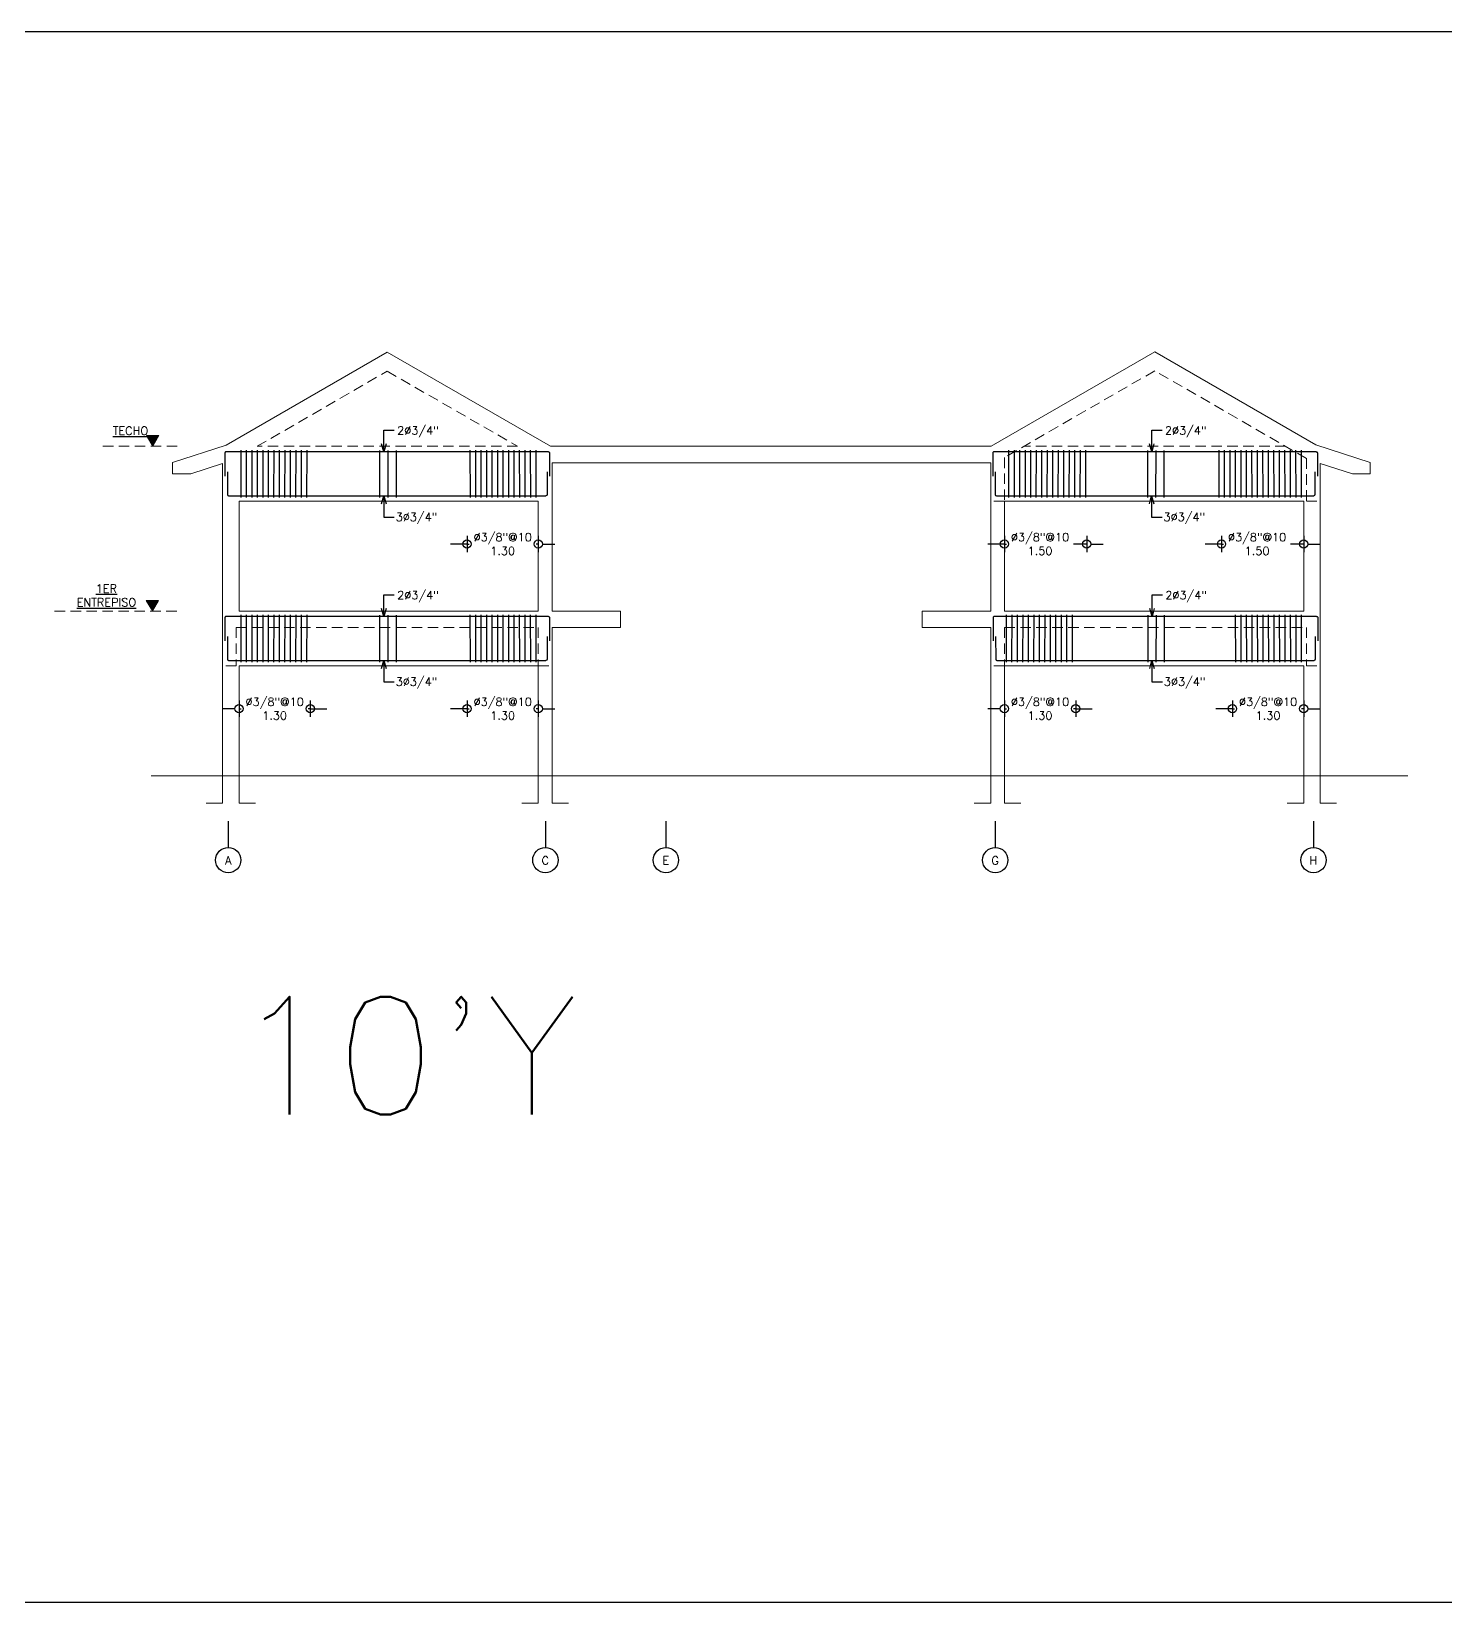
# Model space of a CAD drawing. Header units: metres. Extents: x -44 to 358, y -246 to 48.
# Drawn here: x 86.35 to 112.1, y -246.38 to -217.76 of the extents above; entities that cross this region are included whole.
import ezdxf

# ---------------------------------------------------------------- set-up
doc = ezdxf.new("R2010")
doc.units = ezdxf.units.M
doc.header["$LTSCALE"] = 0.3
doc.header["$PDMODE"] = 3
doc.linetypes.add('CONTINUA', pattern=[0])
doc.linetypes.add('HIDDEN', pattern=[9.525, 6.35, -3.175])
for name, color, linetype in [('001-ACERO', 5, 'Continuous'), ('001-DIMLOSA', 4, 'Continuous'), ('001-DIMTEXTO', 4, 'Continuous'), ('001-EJES', 4, 'Continuous'), ('002-SECCION', 1, 'CONTINUA'), ('ACERO', 5, 'Continuous'), ('DIMPORTICO', 4, 'Continuous'), ('DIMTEXTO', 4, 'Continuous'), ('SECCION', 1, 'Continuous'), ('TEXTO1', 1, 'Continuous'), ('VIGA-LOSA', 1, 'Continuous')]:
    doc.layers.add(name, color=color, linetype=linetype)
doc.layers.add('Losa', color=8, linetype='HIDDEN', lineweight=18)
doc.styles.add('SIMPLEX', font='simplex_.ttf', dxfattribs={"height": 0.2})
doc.styles.add('SMPLEX', font='simplex.shx')
doc.dimstyles.new('BDIM-75', dxfattribs={"dimscale": 0.75, "dimtxt": 0.2, "dimasz": 0.2, "dimexe": 0.2, "dimexo": 0.2, "dimgap": 0.1, "dimtad": 0, "dimtih": 1, "dimtoh": 1, "dimzin": 0, "dimdsep": 46, "dimtxsty": 'SIMPLEX', "dimblk": 'OBLIQUE', "dimcen": 0.2, "dimdle": 0.2, "dimclrd": 4, "dimclre": 4, "dimclrt": 256, "dimadec": 0, "dimazin": 0, "dimtfac": 1, "dimtofl": 0, "dimtmove": 1, "dimatfit": 3, "dimldrblk": 'OPEN30', "dimfxl": 0.15, "dimtfill": 1, "dimtolj": 1, "dimtzin": 0, "dimlwd": -1, "dimlwe": -1, "dimarcsym": 0})
doc.dimstyles.new('DIM-75', dxfattribs={"dimscale": 0.75, "dimtxt": 0.2, "dimasz": 0.2, "dimexe": 0.2, "dimexo": 0.2, "dimgap": 0.1, "dimtad": 0, "dimtih": 1, "dimtoh": 1, "dimzin": 0, "dimdsep": 46, "dimtxsty": 'SMPLEX', "dimblk1": 'OBLIQUE', "dimblk2": 'OBLIQUE', "dimsah": 1, "dimcen": 0.2, "dimclrd": 4, "dimclre": 4, "dimclrt": 4, "dimadec": 0, "dimazin": 0, "dimtfac": 1, "dimtmove": 0, "dimatfit": 3, "dimldrblk": 'OBLIQUE', "dimfxl": 0.2, "dimfxlon": 1, "dimtfill": 1, "dimtolj": 1, "dimtzin": 0, "dimarcsym": 0})

# ---------------------------------------------------------------- blocks, each defined once
blk = doc.blocks.new('A$C2BC87D2B')
at = {"layer": '001-DIMTEXTO', "lineweight": 0}
h = blk.add_hatch(color=4, dxfattribs=at)
h.dxf.hatch_style = 1
h.paths.add_polyline_path([(0, 0), (0.112, 0.194), (-0.112, 0.194)])
at = {"layer": '001-DIMTEXTO', "color": 4, "lineweight": 0, "flags": 128}
blk.add_lwpolyline([(0, 0), (0.112, 0.194), (-0.112, 0.194)], close=True, dxfattribs=at)
blk = doc.blocks.new('*U1996')
at = {"layer": '001-ACERO'}
blk.add_line((-0.001, -0.435), (0.001, 0.428), dxfattribs=at)
blk = doc.blocks.new('*U1997')
at = {"layer": 'VIGA-LOSA', "color": 0, "linetype": 'ByBlock', "lineweight": -2, "transparency": 16777216}
for p in [(0, 0), (0.1, 0), (0.2, 0), (0.3, 0), (0.4, 0), (0.5, 0), (0.6, 0), (0.7, 0), (0.8, 0), (0.9, 0), (1, 0), (1.1, 0), (1.2, 0)]:
    blk.add_blockref('*U1996', p, dxfattribs=at)
blk = doc.blocks.new('_DotBlank')
at = {"color": 0, "linetype": 'ByBlock', "lineweight": -2}
blk.add_line((-0.5, 0), (-1, 0), dxfattribs=at)
blk.add_circle((0, 0), 0.5, dxfattribs=at)
blk = doc.blocks.new('_Origin')
at = {"color": 0, "linetype": 'ByBlock', "lineweight": -2}
blk.add_line((0, 0), (-1, 0), dxfattribs=at)
blk.add_circle((0, 0), 0.5, dxfattribs=at)
blk = doc.blocks.new('*D2002')
at = {"layer": '001-DIMTEXTO', "color": 4, "lineweight": -2, "transparency": 16777216}
for p, q in [((89.98, -230.1), (89.83, -230.1)), ((90.13, -229.95), (90.13, -230.25)), ((90.13, -230.1), (90.168, -230.1)), ((91.428, -230.1), (91.39, -230.1)), ((91.428, -229.95), (91.428, -230.25)), ((91.578, -230.1), (91.728, -230.1))]:
    blk.add_line(p, q, dxfattribs=at)
at = {"layer": 'DEFPOINTS', "color": 0, "transparency": 16777216}
for p in [(90.13, -229.32), (91.428, -229.32), (91.428, -230.1)]:
    blk.add_point(p, dxfattribs=at)
at = {"layer": '001-DIMTEXTO', "color": 4, "lineweight": -2, "transparency": 16777216, "xscale": 0.15, "yscale": 0.15, "zscale": 0.15}
blk.add_blockref('_DotBlank', (90.13, -230.1), dxfattribs=at)
at = {"layer": '001-DIMTEXTO', "color": 4, "lineweight": -2, "transparency": 16777216, "xscale": 0.15, "yscale": 0.15, "zscale": 0.15, "rotation": 180}
blk.add_blockref('_Origin', (91.428, -230.1), dxfattribs=at)
at = {"layer": '001-DIMTEXTO', "color": 4, "transparency": 16777216, "insert": (90.779, -230.1), "char_height": 0.15, "attachment_point": 5, "style": 'SMPLEX'}
blk.add_mtext('\\A1;∅3/8"@10\\P1.30', dxfattribs=at)
blk = doc.blocks.new('_OBLIQUE')
at = {"color": 0, "linetype": 'ByBlock'}
blk.add_line((-0.5, -0.5), (0.5, 0.5), dxfattribs=at)
blk = doc.blocks.new('*U1998')
at = {"layer": '001-ACERO'}
blk.add_line((-0.001, -0.435), (0.001, 0.428), dxfattribs=at)
blk = doc.blocks.new('*U1999')
at = {"layer": 'VIGA-LOSA', "color": 0, "linetype": 'ByBlock', "lineweight": -2, "transparency": 16777216}
for p in [(0, 0), (0.1, 0), (0.2, 0), (0.3, 0), (0.4, 0), (0.5, 0), (0.6, 0), (0.7, 0), (0.8, 0), (0.9, 0), (1, 0), (1.1, 0), (1.2, 0)]:
    blk.add_blockref('*U1998', p, dxfattribs=at)
blk = doc.blocks.new('*D2003')
at = {"layer": '001-DIMTEXTO', "color": 4, "lineweight": -2, "transparency": 16777216}
for p, q in [((94.133, -230.1), (93.983, -230.1)), ((94.283, -229.95), (94.283, -230.25)), ((94.283, -230.1), (94.321, -230.1)), ((95.58, -230.1), (95.542, -230.1)), ((95.58, -229.95), (95.58, -230.25)), ((95.73, -230.1), (95.88, -230.1))]:
    blk.add_line(p, q, dxfattribs=at)
at = {"layer": 'DEFPOINTS', "color": 0, "transparency": 16777216}
for p in [(94.283, -229.32), (95.58, -229.32), (94.283, -230.1)]:
    blk.add_point(p, dxfattribs=at)
at = {"layer": '001-DIMTEXTO', "color": 4, "lineweight": -2, "transparency": 16777216, "xscale": 0.15, "yscale": 0.15, "zscale": 0.15}
blk.add_blockref('_Origin', (94.283, -230.1), dxfattribs=at)
at = {"layer": '001-DIMTEXTO', "color": 4, "lineweight": -2, "transparency": 16777216, "xscale": 0.15, "yscale": 0.15, "zscale": 0.15, "rotation": 180}
blk.add_blockref('_DotBlank', (95.58, -230.1), dxfattribs=at)
at = {"layer": '001-DIMTEXTO', "color": 4, "transparency": 16777216, "insert": (94.932, -230.1), "char_height": 0.15, "attachment_point": 5, "style": 'SMPLEX'}
blk.add_mtext('\\A1;∅3/8"@10\\P1.30', dxfattribs=at)
blk = doc.blocks.new('_Open30')
at = {"color": 0, "lineweight": -2}
for p, q in [((-1, 0.27), (0, 0)), ((0, 0), (-1, -0.27)), ((0, 0), (-1, 0))]:
    blk.add_line(p, q, dxfattribs=at)
blk = doc.blocks.new('*U2000')
at = {"layer": '001-ACERO'}
blk.add_line((-0.001, -0.685), (0.001, 0.175), dxfattribs=at)
blk = doc.blocks.new('*U2001')
at = {"layer": 'VIGA-LOSA', "color": 0, "linetype": 'ByBlock', "lineweight": -2, "transparency": 16777216}
for p in [(0, 0), (0.15, 0), (0.3, 0)]:
    blk.add_blockref('*U2000', p, dxfattribs=at)
blk = doc.blocks.new('*U2004')
at = {"layer": '001-ACERO'}
blk.add_line((-0.001, -0.435), (0.001, 0.428), dxfattribs=at)
blk = doc.blocks.new('*U2005')
at = {"layer": 'VIGA-LOSA', "color": 0, "linetype": 'ByBlock', "lineweight": -2, "transparency": 16777216}
for p in [(0, 0), (0.1, 0), (0.2, 0), (0.3, 0), (0.4, 0), (0.5, 0), (0.6, 0), (0.7, 0), (0.8, 0), (0.9, 0), (1, 0), (1.1, 0), (1.2, 0)]:
    blk.add_blockref('*U2004', p, dxfattribs=at)
blk = doc.blocks.new('*D2010')
at = {"layer": '001-DIMTEXTO', "color": 4, "lineweight": -2, "transparency": 16777216}
for p, q in [((103.919, -230.1), (103.769, -230.1)), ((104.069, -229.95), (104.069, -230.25)), ((104.069, -230.1), (104.107, -230.1)), ((105.367, -230.1), (105.329, -230.1)), ((105.367, -229.95), (105.367, -230.25)), ((105.517, -230.1), (105.667, -230.1))]:
    blk.add_line(p, q, dxfattribs=at)
at = {"layer": 'DEFPOINTS', "color": 0, "transparency": 16777216}
for p in [(104.069, -229.32), (105.367, -229.32), (105.367, -230.1)]:
    blk.add_point(p, dxfattribs=at)
at = {"layer": '001-DIMTEXTO', "color": 4, "lineweight": -2, "transparency": 16777216, "xscale": 0.15, "yscale": 0.15, "zscale": 0.15}
blk.add_blockref('_DotBlank', (104.069, -230.1), dxfattribs=at)
at = {"layer": '001-DIMTEXTO', "color": 4, "lineweight": -2, "transparency": 16777216, "xscale": 0.15, "yscale": 0.15, "zscale": 0.15, "rotation": 180}
blk.add_blockref('_Origin', (105.367, -230.1), dxfattribs=at)
at = {"layer": '001-DIMTEXTO', "color": 4, "transparency": 16777216, "insert": (104.718, -230.1), "char_height": 0.15, "attachment_point": 5, "style": 'SMPLEX'}
blk.add_mtext('\\A1;∅3/8"@10\\P1.30', dxfattribs=at)
blk = doc.blocks.new('*U2006')
at = {"layer": '001-ACERO'}
blk.add_line((-0.001, -0.435), (0.001, 0.428), dxfattribs=at)
blk = doc.blocks.new('*U2007')
at = {"layer": 'VIGA-LOSA', "color": 0, "linetype": 'ByBlock', "lineweight": -2, "transparency": 16777216}
for p in [(0, 0), (0.1, 0), (0.2, 0), (0.3, 0), (0.4, 0), (0.5, 0), (0.6, 0), (0.7, 0), (0.8, 0), (0.9, 0), (1, 0), (1.1, 0), (1.2, 0)]:
    blk.add_blockref('*U2006', p, dxfattribs=at)
blk = doc.blocks.new('*D2011')
at = {"layer": '001-DIMTEXTO', "color": 4, "lineweight": -2, "transparency": 16777216}
for p, q in [((108.072, -230.1), (107.922, -230.1)), ((108.222, -229.95), (108.222, -230.25)), ((108.222, -230.1), (108.26, -230.1)), ((109.519, -230.1), (109.481, -230.1)), ((109.519, -229.95), (109.519, -230.25)), ((109.669, -230.1), (109.819, -230.1))]:
    blk.add_line(p, q, dxfattribs=at)
at = {"layer": 'DEFPOINTS', "color": 0, "transparency": 16777216}
for p in [(108.222, -229.32), (109.519, -229.32), (108.222, -230.1)]:
    blk.add_point(p, dxfattribs=at)
at = {"layer": '001-DIMTEXTO', "color": 4, "lineweight": -2, "transparency": 16777216, "xscale": 0.15, "yscale": 0.15, "zscale": 0.15}
blk.add_blockref('_Origin', (108.222, -230.1), dxfattribs=at)
at = {"layer": '001-DIMTEXTO', "color": 4, "lineweight": -2, "transparency": 16777216, "xscale": 0.15, "yscale": 0.15, "zscale": 0.15, "rotation": 180}
blk.add_blockref('_DotBlank', (109.519, -230.1), dxfattribs=at)
at = {"layer": '001-DIMTEXTO', "color": 4, "transparency": 16777216, "insert": (108.871, -230.1), "char_height": 0.15, "attachment_point": 5, "style": 'SMPLEX'}
blk.add_mtext('\\A1;∅3/8"@10\\P1.30', dxfattribs=at)
blk = doc.blocks.new('*U2008')
at = {"layer": '001-ACERO'}
blk.add_line((-0.001, -0.685), (0.001, 0.175), dxfattribs=at)
blk = doc.blocks.new('*U2009')
at = {"layer": 'VIGA-LOSA', "color": 0, "linetype": 'ByBlock', "lineweight": -2, "transparency": 16777216}
for p in [(0, 0), (0.15, 0), (0.3, 0)]:
    blk.add_blockref('*U2008', p, dxfattribs=at)
blk = doc.blocks.new('*U2012')
at = {"layer": '001-ACERO'}
blk.add_line((-0.001, -0.435), (0.001, 0.428), dxfattribs=at)
blk = doc.blocks.new('*U2013')
at = {"layer": 'VIGA-LOSA', "color": 0, "linetype": 'ByBlock', "lineweight": -2, "transparency": 16777216}
for p in [(0, 0), (0.1, 0), (0.2, 0), (0.3, 0), (0.4, 0), (0.5, 0), (0.6, 0), (0.7, 0), (0.8, 0), (0.9, 0), (1, 0), (1.1, 0), (1.2, 0)]:
    blk.add_blockref('*U2012', p, dxfattribs=at)
blk = doc.blocks.new('*U2014')
at = {"layer": '001-ACERO'}
blk.add_line((-0.001, -0.435), (0.001, 0.428), dxfattribs=at)
blk = doc.blocks.new('*U2015')
at = {"layer": 'VIGA-LOSA', "color": 0, "linetype": 'ByBlock', "lineweight": -2, "transparency": 16777216}
for p in [(0, 0), (0.1, 0), (0.2, 0), (0.3, 0), (0.4, 0), (0.5, 0), (0.6, 0), (0.7, 0), (0.8, 0), (0.9, 0), (1, 0), (1.1, 0), (1.2, 0)]:
    blk.add_blockref('*U2014', p, dxfattribs=at)
blk = doc.blocks.new('*D2018')
at = {"layer": '001-DIMTEXTO', "color": 4, "lineweight": -2, "transparency": 16777216}
for p, q in [((94.283, -226.95), (94.283, -227.25)), ((95.58, -226.95), (95.58, -227.25)), ((94.133, -227.1), (93.983, -227.1)), ((94.283, -227.1), (94.321, -227.1)), ((95.58, -227.1), (95.542, -227.1)), ((95.73, -227.1), (95.88, -227.1))]:
    blk.add_line(p, q, dxfattribs=at)
at = {"layer": 'DEFPOINTS', "color": 0, "transparency": 16777216}
for p in [(94.283, -226.32), (95.58, -226.32), (94.283, -227.1)]:
    blk.add_point(p, dxfattribs=at)
at = {"layer": '001-DIMTEXTO', "color": 4, "lineweight": -2, "transparency": 16777216, "xscale": 0.15, "yscale": 0.15, "zscale": 0.15}
blk.add_blockref('_Origin', (94.283, -227.1), dxfattribs=at)
at = {"layer": '001-DIMTEXTO', "color": 4, "lineweight": -2, "transparency": 16777216, "xscale": 0.15, "yscale": 0.15, "zscale": 0.15, "rotation": 180}
blk.add_blockref('_DotBlank', (95.58, -227.1), dxfattribs=at)
at = {"layer": '001-DIMTEXTO', "color": 4, "transparency": 16777216, "insert": (94.932, -227.1), "char_height": 0.15, "attachment_point": 5, "style": 'SMPLEX'}
blk.add_mtext('\\A1;∅3/8"@10\\P1.30', dxfattribs=at)
blk = doc.blocks.new('*U2016')
at = {"layer": '001-ACERO'}
blk.add_line((-0.001, -0.685), (0.001, 0.175), dxfattribs=at)
blk = doc.blocks.new('*U2017')
at = {"layer": 'VIGA-LOSA', "color": 0, "linetype": 'ByBlock', "lineweight": -2, "transparency": 16777216}
for p in [(0, 0), (0.15, 0), (0.3, 0)]:
    blk.add_blockref('*U2016', p, dxfattribs=at)
blk = doc.blocks.new('*U2019')
at = {"layer": '001-ACERO'}
blk.add_line((-0.001, -0.435), (0.001, 0.428), dxfattribs=at)
blk = doc.blocks.new('*U2020')
at = {"layer": 'VIGA-LOSA', "color": 0, "linetype": 'ByBlock', "lineweight": -2, "transparency": 16777216}
for p in [(0, 0), (0.1, 0), (0.2, 0), (0.3, 0), (0.4, 0), (0.5, 0), (0.6, 0), (0.7, 0), (0.8, 0), (0.9, 0), (1, 0), (1.1, 0), (1.2, 0), (1.3, 0), (1.4, 0)]:
    blk.add_blockref('*U2019', p, dxfattribs=at)
blk = doc.blocks.new('*U2021')
at = {"layer": '001-ACERO'}
blk.add_line((-0.001, -0.435), (0.001, 0.428), dxfattribs=at)
blk = doc.blocks.new('*U2022')
at = {"layer": 'VIGA-LOSA', "color": 0, "linetype": 'ByBlock', "lineweight": -2, "transparency": 16777216}
for p in [(0, 0), (0.1, 0), (0.2, 0), (0.3, 0), (0.4, 0), (0.5, 0), (0.6, 0), (0.7, 0), (0.8, 0), (0.9, 0), (1, 0), (1.1, 0), (1.2, 0), (1.3, 0), (1.4, 0), (1.5, 0)]:
    blk.add_blockref('*U2021', p, dxfattribs=at)
blk = doc.blocks.new('*D2025')
at = {"layer": '001-DIMTEXTO', "color": 4, "lineweight": -2, "transparency": 16777216}
for p, q in [((108.022, -226.95), (108.022, -227.25)), ((109.519, -226.95), (109.519, -227.25)), ((107.872, -227.1), (107.722, -227.1)), ((108.022, -227.1), (108.06, -227.1)), ((109.519, -227.1), (109.281, -227.1)), ((109.669, -227.1), (109.819, -227.1))]:
    blk.add_line(p, q, dxfattribs=at)
at = {"layer": 'DEFPOINTS', "color": 0, "transparency": 16777216}
for p in [(108.022, -226.32), (109.519, -226.32), (108.022, -227.1)]:
    blk.add_point(p, dxfattribs=at)
at = {"layer": '001-DIMTEXTO', "color": 4, "lineweight": -2, "transparency": 16777216, "xscale": 0.15, "yscale": 0.15, "zscale": 0.15}
blk.add_blockref('_Origin', (108.022, -227.1), dxfattribs=at)
at = {"layer": '001-DIMTEXTO', "color": 4, "lineweight": -2, "transparency": 16777216, "xscale": 0.15, "yscale": 0.15, "zscale": 0.15, "rotation": 180}
blk.add_blockref('_DotBlank', (109.519, -227.1), dxfattribs=at)
at = {"layer": '001-DIMTEXTO', "color": 4, "transparency": 16777216, "insert": (108.671, -227.1), "char_height": 0.15, "attachment_point": 5, "style": 'SMPLEX'}
blk.add_mtext('\\A1;∅3/8"@10\\P1.50', dxfattribs=at)
blk = doc.blocks.new('*U2023')
at = {"layer": '001-ACERO'}
blk.add_line((-0.001, -0.685), (0.001, 0.175), dxfattribs=at)
blk = doc.blocks.new('*U2024')
at = {"layer": 'VIGA-LOSA', "color": 0, "linetype": 'ByBlock', "lineweight": -2, "transparency": 16777216}
for p in [(0, 0), (0.15, 0), (0.3, 0)]:
    blk.add_blockref('*U2023', p, dxfattribs=at)
blk = doc.blocks.new('*D2026')
at = {"layer": '001-DIMTEXTO', "color": 4, "lineweight": -2, "transparency": 16777216}
for p, q in [((104.069, -226.95), (104.069, -227.25)), ((105.567, -226.95), (105.567, -227.25)), ((103.919, -227.1), (103.769, -227.1)), ((104.069, -227.1), (104.107, -227.1)), ((105.567, -227.1), (105.329, -227.1)), ((105.717, -227.1), (105.867, -227.1))]:
    blk.add_line(p, q, dxfattribs=at)
at = {"layer": 'DEFPOINTS', "color": 0, "transparency": 16777216}
for p in [(104.069, -226.32), (105.567, -226.32), (104.069, -227.1)]:
    blk.add_point(p, dxfattribs=at)
at = {"layer": '001-DIMTEXTO', "color": 4, "lineweight": -2, "transparency": 16777216, "xscale": 0.15, "yscale": 0.15, "zscale": 0.15}
blk.add_blockref('_Origin', (104.069, -227.1), dxfattribs=at)
at = {"layer": '001-DIMTEXTO', "color": 4, "lineweight": -2, "transparency": 16777216, "xscale": 0.15, "yscale": 0.15, "zscale": 0.15, "rotation": 180}
blk.add_blockref('_DotBlank', (105.567, -227.1), dxfattribs=at)
at = {"layer": '001-DIMTEXTO', "color": 4, "transparency": 16777216, "insert": (104.718, -227.1), "char_height": 0.15, "attachment_point": 5, "style": 'SMPLEX'}
blk.add_mtext('\\A1;∅3/8"@10\\P1.50', dxfattribs=at)

msp = doc.modelspace()

# ---------------------------------------------------------------- linework, layer by layer
at = {"layer": '001-EJES', "color": 1, "ltscale": 0.02}
for p, q in [((89.934408, -232.1491684), (89.934408, -232.6273824)), ((95.7094086, -232.1491684), (95.7094086, -232.6273824)), ((97.9039474, -232.1491684), (97.9039474, -232.6273824)), ((103.9027002, -232.1491683), (103.9027002, -232.6273823)), ((109.6984863, -232.1491683), (109.6984863, -232.6273823))]:
    msp.add_line(p, q, dxfattribs=at)
at = {"layer": '001-EJES', "color": 1}
for centre in [(89.934408, -232.8574122), (95.7094086, -232.8574122), (97.9039474, -232.8574122), (103.9027002, -232.8574122), (109.6984863, -232.8574122)]:
    msp.add_circle(centre, 0.2300299, dxfattribs=at)
at = {"layer": '002-SECCION', "lineweight": 0}
for p, q in [((95.8011301, -225.3196434), (103.8192716, -225.3196434)), ((89.830194, -231.8196434), (89.830194, -225.635082)), ((95.830194, -228.3196434), (95.830194, -225.6196434)), ((95.830194, -225.6196434), (103.8192716, -225.6196434)), ((103.8192716, -228.3196434), (103.8192716, -225.6196434)), ((109.8192716, -231.8196434), (109.8192716, -225.6315331)), ((90.130194, -228.3196434), (90.130194, -226.3196434)), ((95.580194, -226.3196434), (90.130194, -226.3196434)), ((95.580194, -228.3196434), (95.580194, -226.3196434)), ((104.0692716, -228.3196434), (104.0692716, -226.3196434)), ((109.5192716, -226.3196434), (104.0692716, -226.3196434)), ((109.5192716, -228.3196434), (109.5192716, -226.3196434)), ((90.130194, -228.3196434), (95.580194, -228.3196434)), ((95.830194, -228.3196434), (97.080194, -228.3196434)), ((97.080194, -228.6196434), (97.080194, -228.3196434)), ((102.5692716, -228.6196434), (102.5692716, -228.3196434)), ((102.5692716, -228.3196434), (103.8192716, -228.3196434)), ((104.0692716, -228.3196434), (109.5192716, -228.3196434)), ((95.830194, -231.8196434), (95.830194, -228.6196434)), ((95.830194, -228.6196434), (97.080194, -228.6196434)), ((102.5692716, -228.6196434), (103.8192716, -228.6196434)), ((103.8192716, -231.8196434), (103.8192716, -228.6196434)), ((90.130194, -231.8196434), (90.130194, -229.3196434)), ((90.130194, -229.3196434), (95.580194, -229.3196434)), ((95.580194, -231.8196434), (95.580194, -229.3196434)), ((104.0692716, -231.8196434), (104.0692716, -229.3196434)), ((104.0692716, -229.3196434), (109.5192716, -229.3196434)), ((109.5192716, -231.8196434), (109.5192716, -229.3196434)), ((89.530194, -231.8196434), (89.830194, -231.8196434)), ((90.130194, -231.8196434), (90.430194, -231.8196434)), ((95.280194, -231.8196434), (95.580194, -231.8196434)), ((95.830194, -231.8196434), (96.130194, -231.8196434)), ((103.5192716, -231.8196434), (103.8192716, -231.8196434)), ((104.0692716, -231.8196434), (104.3692716, -231.8196434)), ((109.2192716, -231.8196434), (109.5192716, -231.8196434)), ((109.8192716, -231.8196434), (110.1192716, -231.8196434))]:
    msp.add_line(p, q, dxfattribs=at)
for points in [[(88.9192716, -225.8223636), (88.9192716, -225.61562), (89.896668, -225.2980447), (92.830194, -223.6043726), (95.8011301, -225.3196434)], [(110.730194, -225.8223636), (110.730194, -225.6120711), (109.7387388, -225.2899278), (106.8067716, -223.5971557), (103.8285665, -225.3166233), (103.8192716, -225.3196434)], [(88.9192716, -225.8223636), (89.2538007, -225.8223636), (89.830194, -225.635082)], [(110.730194, -225.8223636), (110.4065875, -225.8223636), (109.8192716, -225.6315331)]]:
    msp.add_lwpolyline(points, dxfattribs=at)
at = {"layer": 'ACERO'}
for points in [[(89.8941557, -225.4196434, 0.4142135624), (89.8741557, -225.4396434), (89.8741557, -225.8623905)], [(95.7662323, -225.4196434, -0.4142135624), (95.7862323, -225.4396434), (95.7862323, -225.8623905)], [(103.8769131, -225.4196434, 0.4142135624), (103.8569131, -225.4396434), (103.8569131, -225.8623905)], [(109.7489896, -225.4196434, -0.4142135624), (109.7689896, -225.4396434), (109.7689896, -225.8623905)], [(89.9192594, -225.7835448), (89.9207555, -226.2001155, 0.4073149712), (89.9407499, -226.2196434)], [(95.7411286, -225.7835448), (95.7396325, -226.2001155, -0.4073149712), (95.7196381, -226.2196434)], [(103.9020168, -225.7835448), (103.9035129, -226.2001155, 0.4073149712), (103.9235073, -226.2196434)], [(109.723886, -225.7835448), (109.7223899, -226.2001155, -0.4073149712), (109.7023954, -226.2196434)], [(89.8941557, -228.4196434, 0.4142135624), (89.8741557, -228.4396434), (89.8741557, -228.8623905)], [(95.7662323, -228.4196434, -0.4142135624), (95.7862323, -228.4396434), (95.7862323, -228.8623905)], [(103.8832334, -228.4196434, 0.4142135624), (103.8632334, -228.4396434), (103.8632334, -228.8623905)], [(109.7553099, -228.4196434, -0.4142135624), (109.7753099, -228.4396434), (109.7753099, -228.8623905)], [(89.9192594, -228.7835448), (89.9207555, -229.2001155, 0.4073149712), (89.9407499, -229.2196434)], [(95.7411286, -228.7835448), (95.7396325, -229.2001155, -0.4073149712), (95.7196381, -229.2196434)], [(103.908337, -228.7835448), (103.9098331, -229.2001155, 0.4073149712), (103.9298276, -229.2196434)], [(109.7302062, -228.7835448), (109.7287101, -229.2001155, -0.4073149712), (109.7087157, -229.2196434)]]:
    msp.add_lwpolyline(points, format="xyb", dxfattribs=at)
for points in [[(95.7662323, -225.4196434), (89.8941557, -225.4196434)], [(109.7489896, -225.4196434), (103.8769131, -225.4196434)], [(89.9407499, -226.2196434), (95.7196381, -226.2196434)], [(103.9235073, -226.2196434), (109.7023954, -226.2196434)], [(95.7662323, -228.4196434), (89.8941557, -228.4196434)], [(109.7553099, -228.4196434), (103.8832334, -228.4196434)], [(89.9407499, -229.2196434), (95.7196381, -229.2196434)], [(103.9298276, -229.2196434), (109.7087157, -229.2196434)]]:
    msp.add_lwpolyline(points, dxfattribs=at)
at = {"layer": 'DIMTEXTO'}
msp.add_lwpolyline([(-5.0701956, -217.7611052), (196.66926, -217.7611052), (196.66926, -246.3838365), (-5.0701956, -246.3838365)], close=True, dxfattribs=at)
at = {"layer": 'Losa', "lineweight": 0, "ltscale": 0.1}
for p, q in [((89.003956, -225.3196434), (87.5946104, -225.3196434)), ((95.2011301, -225.3196434), (90.4592579, -225.3196434)), ((109.1902077, -225.3196434), (104.4233356, -225.3196434)), ((88.9961346, -228.3196434), (86.7442655, -228.3196434)), ((90.080194, -228.6196434), (95.580194, -228.6196434)), ((104.0692716, -228.6196434), (109.5692716, -228.6196434))]:
    msp.add_line(p, q, dxfattribs=at)
for points in [[(90.4592579, -225.3196434), (92.830194, -223.9507828), (95.2011301, -225.3196434)], [(109.5692716, -225.538496), (106.8067716, -223.9435659), (104.0692716, -225.5240623)], [(104.0692716, -225.5240623), (104.0692716, -226.3196434), (103.8192716, -226.3196434), (103.8192716, -225.6196434)], [(109.5692716, -225.538496), (109.5692716, -226.3196434), (109.8192716, -226.3196434), (109.8192716, -225.6315331)], [(90.080194, -228.6196434), (90.080194, -229.3196434), (89.830194, -229.3196434), (89.830194, -228.6196434)], [(95.580194, -228.6196434), (95.580194, -229.3196434), (95.830194, -229.3196434), (95.830194, -228.6196434)], [(104.0692716, -228.6196434), (104.0692716, -229.3196434), (103.8192716, -229.3196434), (103.8192716, -228.6196434)], [(109.5692716, -228.6196434), (109.5692716, -229.3196434), (109.8192716, -229.3196434), (109.8192716, -228.6196434)]]:
    msp.add_lwpolyline(points, dxfattribs=at)
at = {"layer": 'SECCION', "color": 8, "lineweight": 0, "ltscale": 0.0003}
msp.add_line((88.5274321, -231.3196434), (111.4129033, -231.3196434), dxfattribs=at)

# ---------------------------------------------------------------- block references
at = {"layer": 'TEXTO1', "ltscale": 2}
for p in [(88.5596714, -225.319377), (88.5518501, -228.319377)]:
    msp.add_blockref('A$C2BC87D2B', p, dxfattribs=at)
at = {"layer": 'VIGA-LOSA'}
for name, p in [('*U2013', (90.1682942, -225.8166023)), ('*U2017', (92.6966431, -225.5685711)), ('*U2020', (104.1510516, -225.8166023)), ('*U2024', (106.6794004, -225.5685711)), ('*U1997', (90.1682942, -228.8166023)), ('*U2001', (92.6966431, -228.5685711)), ('*U2005', (104.1073719, -228.8166023)), ('*U2009', (106.6857207, -228.5685711))]:
    msp.add_blockref(name, p, dxfattribs=at)
at = {"layer": 'VIGA-LOSA', "xscale": -1}
for name, p in [('*U2015', (95.5420938, -225.8166023)), ('*U2022', (109.4786131, -225.8166023)), ('*U1999', (95.5420938, -228.8166023)), ('*U2007', (109.4811714, -228.8166023))]:
    msp.add_blockref(name, p, dxfattribs=at)

# ---------------------------------------------------------------- texts
at = {"layer": 'DIMPORTICO', "color": 4, "style": 'SMPLEX'}
for s, p in [('2∅3/4"', (93.0105603, -225.1057089)), ('2∅3/4"', (106.9933176, -225.1057089)), ('3∅3/4"', (92.9844882, -226.6822199)), ('3∅3/4"', (106.9672455, -226.6822199)), ('2∅3/4"', (93.0105603, -228.1057089)), ('2∅3/4"', (106.9996379, -228.1057089)), ('3∅3/4"', (92.9844882, -229.6822199)), ('3∅3/4"', (106.9735658, -229.6822199))]:
    msp.add_text(s, height=0.15, rotation=360, dxfattribs=at).set_placement(p)
at = {"layer": 'DIMTEXTO', "color": 4, "insert": (93.1656263, -236.4207859), "char_height": 2.14629826, "attachment_point": 5, "style": 'SMPLEX'}
msp.add_mtext("10'Y", dxfattribs=at)

# ---------------------------------------------------------------- dimensions: what is measured, and where the dimension line sits
at = {"layer": '001-DIMTEXTO'}
for base, p1, p2, picture, middle in [((94.2828163, -227.0997022), (95.580194, -226.3196434), (94.2828163, -226.3196434), '*D2018', (94.9315051, -227.0997022)), ((104.0692716, -227.0997022), (105.5666493, -226.3196434), (104.0692716, -226.3196434), '*D2026', (104.7179605, -227.0997022)), ((108.0218939, -227.0997022), (109.5192716, -226.3196434), (108.0218939, -226.3196434), '*D2025', (108.6705828, -227.0997022)), ((94.2828163, -230.0997022), (95.580194, -229.3196434), (94.2828163, -229.3196434), '*D2003', (94.9315051, -230.0997022)), ((108.2218939, -230.0997022), (109.5192716, -229.3196434), (108.2218939, -229.3196434), '*D2011', (108.8705828, -230.0997022))]:
    dim = msp.add_linear_dim(base=base, p1=p1, p2=p2, angle=180, text='∅3/8"@10\\P<>', dimstyle='DIM-75', override={"dimblk1": 'DotBlank', "dimblk2": 'Origin', "dimtfill": 0}, dxfattribs=at)
    dim.commit()
    dim.dimension.update_dxf_attribs({"geometry": picture, "text_midpoint": middle, "dimtype": 160})
for base, p1, p2, picture, middle in [((91.4275717, -230.0997022), (90.130194, -229.3196434), (91.4275717, -229.3196434), '*D2002', (90.7788829, -230.0997022)), ((105.3666493, -230.0997022), (104.0692716, -229.3196434), (105.3666493, -229.3196434), '*D2010', (104.7179605, -230.0997022))]:
    dim = msp.add_linear_dim(base=base, p1=p1, p2=p2, text='∅3/8"@10\\P<>', dimstyle='DIM-75', override={"dimblk1": 'DotBlank', "dimblk2": 'Origin', "dimtfill": 0}, dxfattribs=at)
    dim.commit()
    dim.dimension.update_dxf_attribs({"geometry": picture, "text_midpoint": middle, "dimtype": 160})

# ---------------------------------------------------------------- leaders
at = {"layer": '001-DIMLOSA', "lineweight": 0}
for points in [[(92.768589, -225.4220094), (92.768589, -225.0254084), (92.9575997, -225.0254084)], [(106.7513464, -225.4220094), (106.7513464, -225.0254084), (106.940357, -225.0254084)], [(92.7676553, -226.2193843), (92.7676553, -226.6102573), (92.9566659, -226.6102573)], [(106.7504126, -226.2193843), (106.7504126, -226.6102573), (106.9394232, -226.6102573)], [(92.768589, -228.4220094), (92.768589, -228.0254084), (92.9575997, -228.0254084)], [(106.7576667, -228.4220094), (106.7576667, -228.0254084), (106.9466773, -228.0254084)], [(92.7676553, -229.2193843), (92.7676553, -229.6102573), (92.9566659, -229.6102573)], [(106.7567329, -229.2193843), (106.7567329, -229.6102573), (106.9457435, -229.6102573)]]:
    msp.add_leader(points, dimstyle='BDIM-75', override={"dimgap": 0.1, "dimtad": 0}, dxfattribs=at)

# ---------------------------------------------------------------- next in the draw order: texts
at = {"layer": '001-EJES', "color": 4, "ltscale": 0.02, "char_height": 0.15, "width": 0.15, "attachment_point": 5, "style": 'SMPLEX', "bg_fill": 3, "box_fill_scale": 1.25, "bg_fill_color": 256, "bg_fill_true_color": 13158600, "bg_fill_transparency": 0}
for s, insert in [('A', (89.9330854, -232.863387)), ('C', (95.7080861, -232.863387)), ('E', (97.9026249, -232.863387)), ('G', (103.9013777, -232.8633869)), ('H', (109.6971637, -232.8633869))]:
    msp.add_mtext(s, dxfattribs=dict(at, insert=insert))
at = {"layer": 'TEXTO1', "color": 4, "char_height": 0.15, "width": 0.009586963, "attachment_point": 5, "style": 'SMPLEX', "bg_fill": 2}
for s, insert in [('\\A1;{\\LTECHO }', (88.1544251, -225.0357783)), ('\\A1;{\\L1ER ENTREPISO}', (87.7157678, -228.0357783))]:
    msp.add_mtext(s, dxfattribs=dict(at, insert=insert))

doc.saveas('drawing.dxf')
